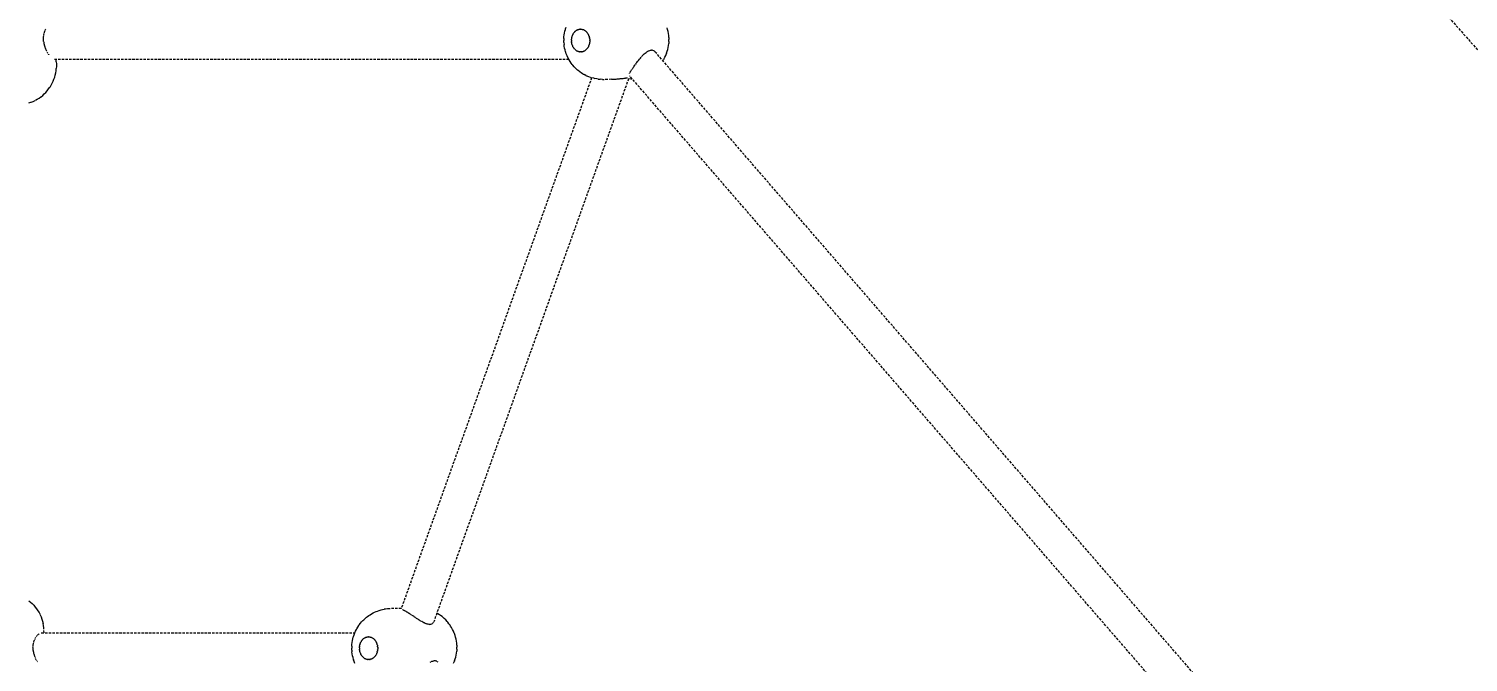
# Model space of a CAD drawing. Header units: millimetres. Extents: x -4710 to 4801, y -2494 to 3533.
# Drawn here: x -720 to 19, y 1301 to 1626 of the extents above; entities that cross this region are included whole.
import ezdxf

# ---------------------------------------------------------------- set-up
doc = ezdxf.new("R2010")
doc.units = ezdxf.units.MM
doc.linetypes.add('HIDDEN', pattern=[1.905, 1.27, -0.635])
for name, color, linetype in [('DIKOM_ОБЪЕКТ', 7, 'Continuous'), ('DIKOM_РАЗМЕР_ЗОНА', 7, 'Continuous'), ('DIKOM_РАЗМЕР_ОБЪЕКТА', 7, 'Continuous')]:
    doc.layers.add(name, color=color, linetype=linetype)
doc.styles.add('style1', font='arialbd.ttf', dxfattribs={"width": 0.8})
doc.dimstyles.new('1-50', dxfattribs={"dimtxt": 300, "dimasz": 200, "dimexe": 100, "dimexo": 0, "dimgap": 100, "dimtad": 1, "dimtxsty": 'style1', "dimcen": 200, "dimclrd": 7, "dimclre": 7, "dimclrt": 7, "dimadec": 1, "dimazin": 2, "dimtfac": 1, "dimtmove": 0, "dimatfit": 2, "dimfxl": 0, "dimlwd": 25, "dimlwe": 18, "dimarcsym": 0})

# ---------------------------------------------------------------- blocks, each defined once
blk = doc.blocks.new('*D1')
at = {"layer": 'Defpoints', "color": 0, "transparency": 16777216}
for p in [(-701.85, 2135.95), (-2165.86, -628.42), (-722.47, -628.42)]:
    blk.add_point(p, dxfattribs=at)
at = {"layer": 'DIKOM_РАЗМЕР_ОБЪЕКТА', "color": 7, "lineweight": 18, "transparency": 16777216}
for p, q in [((-701.85, 2135.95), (-2265.86, 2135.95)), ((-722.47, -628.42), (-2265.86, -628.42))]:
    blk.add_line(p, q, dxfattribs=at)
at = {"layer": 'DIKOM_РАЗМЕР_ОБЪЕКТА', "color": 7, "lineweight": 25, "transparency": 16777216}
blk.add_line((-2165.86, 1935.95), (-2165.86, -428.42), dxfattribs=at)
at = {"layer": 'DIKOM_РАЗМЕР_ОБЪЕКТА', "color": 7, "transparency": 16777216}
for points in [[(-2199.2, 1935.95), (-2132.53, 1935.95), (-2165.86, 2135.95)], [(-2199.2, -428.42), (-2132.53, -428.42), (-2165.86, -628.42)]]:
    blk.add_solid(points, dxfattribs=at)
at = {"layer": 'DIKOM_РАЗМЕР_ОБЪЕКТА', "color": 7, "transparency": 16777216, "insert": (-2419.04, 753.76), "char_height": 300, "attachment_point": 5, "rotation": 90, "style": 'style1'}
blk.add_mtext('{\\fArial|b0|i0|c204|p34;2750}', dxfattribs=at)
blk = doc.blocks.new('*D3')
at = {"layer": 'Defpoints', "color": 0, "transparency": 16777216}
for p in [(-715.82, 3533.12), (-4259.83, -2026.25), (-715.82, -2026.25)]:
    blk.add_point(p, dxfattribs=at)
at = {"layer": 'DIKOM_РАЗМЕР_ЗОНА', "color": 7, "lineweight": 18, "transparency": 16777216}
for p, q in [((-715.82, 3533.12), (-4359.83, 3533.12)), ((-715.82, -2026.25), (-4359.83, -2026.25))]:
    blk.add_line(p, q, dxfattribs=at)
at = {"layer": 'DIKOM_РАЗМЕР_ЗОНА', "color": 7, "lineweight": 25, "transparency": 16777216}
blk.add_line((-4259.83, 3333.12), (-4259.83, -1826.25), dxfattribs=at)
at = {"layer": 'DIKOM_РАЗМЕР_ЗОНА', "color": 7, "transparency": 16777216}
for points in [[(-4293.16, 3333.12), (-4226.49, 3333.12), (-4259.83, 3533.12)], [(-4293.16, -1826.25), (-4226.49, -1826.25), (-4259.83, -2026.25)]]:
    blk.add_solid(points, dxfattribs=at)
at = {"layer": 'DIKOM_РАЗМЕР_ЗОНА', "color": 7, "transparency": 16777216, "insert": (-4513, 975.17), "char_height": 300, "attachment_point": 5, "rotation": 90, "style": 'style1'}
blk.add_mtext('{\\fArial|b0|i0|c204|p34;5560}', dxfattribs=at)

msp = doc.modelspace()

# ---------------------------------------------------------------- linework, layer by layer
at = {"layer": 'DIKOM_ОБЪЕКТ', "color": 7, "linetype": 'HIDDEN', "lineweight": 15}
for p, q in [((-8.591, 1651.474), (28.007, 1610.224)), ((-711.225, 1625.304), (-711.082, 1625.574)), ((-444.375, 1625.391), (-444.307, 1625.636)), ((-444.307, 1625.636), (-444.002, 1626.576)), ((-391.881, 1625.269), (-392.169, 1626.237)), ((-712.252, 1620.631), (-712.235, 1621.023)), ((-712.245, 1620.266), (-712.252, 1620.631)), ((-712.236, 1619.862), (-712.245, 1620.266)), ((-712.206, 1619.487), (-712.236, 1619.862)), ((-712.235, 1621.023), (-712.219, 1621.378)), ((-712.219, 1621.378), (-712.178, 1621.758)), ((-712.177, 1619.133), (-712.206, 1619.487)), ((-712.178, 1621.758), (-712.139, 1622.101)), ((-712.172, 1619.074), (-712.138, 1618.819)), ((-712.138, 1618.819), (-712.103, 1618.552)), ((-712.125, 1622.183), (-712.079, 1622.468)), ((-712.096, 1618.508), (-712.059, 1618.291)), ((-712.079, 1622.468), (-712.026, 1622.798)), ((-712.059, 1618.291), (-712.016, 1618.046)), ((-712.026, 1622.798), (-711.946, 1623.154)), ((-711.932, 1623.218), (-711.874, 1623.475)), ((-711.874, 1623.475), (-711.773, 1623.817)), ((-711.773, 1623.817), (-711.682, 1624.125)), ((-711.682, 1624.125), (-711.588, 1624.375)), ((-711.564, 1624.448), (-711.465, 1624.738)), ((-711.339, 1625.036), (-711.225, 1625.304)), ((-445.156, 1620.634), (-445.172, 1619.658)), ((-445.14, 1618.683), (-445.172, 1619.658)), ((-445.156, 1620.634), (-445.093, 1621.606)), ((-445.14, 1618.683), (-445.062, 1617.711)), ((-445.093, 1621.606), (-444.983, 1622.572)), ((-444.983, 1622.572), (-444.826, 1623.526)), ((-444.826, 1623.526), (-444.623, 1624.467)), ((-444.623, 1624.467), (-444.375, 1625.391)), ((-441.227, 1619.87), (-441.23, 1619.616)), ((-441.23, 1619.616), (-441.223, 1619.362)), ((-441.227, 1619.87), (-441.216, 1620.124)), ((-441.223, 1619.362), (-441.208, 1619.108)), ((-441.216, 1620.124), (-441.196, 1620.377)), ((-441.184, 1618.855), (-441.208, 1619.108)), ((-441.167, 1620.628), (-441.196, 1620.377)), ((-441.184, 1618.855), (-441.151, 1618.604)), ((-441.167, 1620.628), (-441.129, 1620.878)), ((-441.109, 1618.354), (-441.151, 1618.604)), ((-441.129, 1620.878), (-441.083, 1621.126)), ((-441.059, 1618.107), (-441.109, 1618.354)), ((-441.083, 1621.126), (-441.028, 1621.37)), ((-440.964, 1621.612), (-441.028, 1621.37)), ((-440.964, 1621.612), (-440.892, 1621.85)), ((-440.892, 1621.85), (-440.812, 1622.083)), ((-440.723, 1622.312), (-440.812, 1622.083)), ((-440.723, 1622.312), (-440.627, 1622.536)), ((-440.627, 1622.536), (-440.523, 1622.754)), ((-440.523, 1622.754), (-440.411, 1622.967)), ((-440.292, 1623.173), (-440.411, 1622.967)), ((-440.292, 1623.173), (-440.166, 1623.373)), ((-440.166, 1623.373), (-440.032, 1623.564)), ((-439.892, 1623.75), (-440.032, 1623.564)), ((-439.892, 1623.75), (-439.746, 1623.926)), ((-439.746, 1623.926), (-439.594, 1624.095)), ((-439.594, 1624.095), (-439.436, 1624.255)), ((-439.272, 1624.407), (-439.436, 1624.255)), ((-439.272, 1624.407), (-439.103, 1624.549)), ((-439.103, 1624.549), (-438.929, 1624.683)), ((-438.929, 1624.683), (-438.75, 1624.806)), ((-438.567, 1624.921), (-438.75, 1624.806)), ((-438.567, 1624.921), (-438.38, 1625.024)), ((-438.38, 1625.024), (-438.19, 1625.117)), ((-437.997, 1625.199), (-438.19, 1625.117)), ((-437.997, 1625.199), (-437.801, 1625.272)), ((-437.801, 1625.272), (-437.603, 1625.333)), ((-437.603, 1625.333), (-437.403, 1625.384)), ((-437.201, 1625.423), (-437.403, 1625.384)), ((-437.201, 1625.423), (-436.998, 1625.452)), ((-436.998, 1625.452), (-436.794, 1625.469)), ((-436.589, 1625.475), (-436.794, 1625.469)), ((-436.589, 1625.475), (-436.385, 1625.47)), ((-436.385, 1625.47), (-436.18, 1625.454)), ((-436.18, 1625.454), (-435.977, 1625.427)), ((-435.774, 1625.389), (-435.977, 1625.427)), ((-435.774, 1625.389), (-435.574, 1625.34)), ((-435.574, 1625.34), (-435.374, 1625.28)), ((-435.374, 1625.28), (-435.178, 1625.21)), ((-434.983, 1625.128), (-435.178, 1625.21)), ((-434.983, 1625.128), (-434.792, 1625.037)), ((-434.792, 1625.037), (-434.603, 1624.934)), ((-434.418, 1624.822), (-434.603, 1624.934)), ((-434.418, 1624.822), (-434.237, 1624.699)), ((-434.237, 1624.699), (-434.061, 1624.567)), ((-434.061, 1624.567), (-433.889, 1624.426)), ((-433.723, 1624.276), (-433.889, 1624.426)), ((-433.723, 1624.276), (-433.563, 1624.116)), ((-433.563, 1624.116), (-433.408, 1623.949)), ((-433.408, 1623.949), (-433.259, 1623.773)), ((-433.116, 1623.589), (-433.259, 1623.773)), ((-433.116, 1623.589), (-432.979, 1623.398)), ((-432.979, 1623.398), (-432.85, 1623.199)), ((-432.727, 1622.994), (-432.85, 1623.199)), ((-432.727, 1622.994), (-432.612, 1622.782)), ((-432.612, 1622.782), (-432.504, 1622.565)), ((-432.504, 1622.565), (-432.404, 1622.341)), ((-432.312, 1622.113), (-432.404, 1622.341)), ((-432.312, 1622.113), (-432.228, 1621.88)), ((-432.228, 1621.88), (-432.152, 1621.643)), ((-432.085, 1621.402), (-432.152, 1621.643)), ((-432.085, 1621.402), (-432.026, 1621.158)), ((-432.001, 1618.139), (-432.057, 1617.894)), ((-432.026, 1621.158), (-431.975, 1620.91)), ((-431.955, 1618.387), (-432.001, 1618.139)), ((-431.975, 1620.91), (-431.934, 1620.661)), ((-431.917, 1618.636), (-431.955, 1618.387)), ((-431.901, 1620.409), (-431.934, 1620.661)), ((-431.917, 1618.636), (-431.888, 1618.888)), ((-431.901, 1620.409), (-431.876, 1620.157)), ((-431.868, 1619.141), (-431.888, 1618.888)), ((-431.876, 1620.157), (-431.861, 1619.903)), ((-431.856, 1619.395), (-431.868, 1619.141)), ((-431.854, 1619.649), (-431.861, 1619.903)), ((-431.854, 1619.649), (-431.856, 1619.395)), ((-391.642, 1624.28), (-391.881, 1625.269)), ((-391.454, 1623.274), (-391.642, 1624.28)), ((-391.316, 1622.257), (-391.454, 1623.274)), ((-391.404, 1617.126), (-391.283, 1618.144)), ((-391.23, 1621.231), (-391.316, 1622.257)), ((-391.214, 1619.171), (-391.283, 1618.144)), ((-391.23, 1621.231), (-391.196, 1620.201)), ((-391.214, 1619.171), (-391.196, 1620.201)), ((-712.017, 1618.046), (-711.963, 1617.793)), ((-711.963, 1617.793), (-711.912, 1617.557)), ((-711.912, 1617.557), (-711.851, 1617.31)), ((-711.851, 1617.31), (-711.792, 1617.082)), ((-711.792, 1617.082), (-711.722, 1616.843)), ((-711.722, 1616.843), (-711.657, 1616.623)), ((-711.657, 1616.623), (-711.58, 1616.389)), ((-711.574, 1616.373), (-711.512, 1616.179)), ((-711.512, 1616.179), (-711.433, 1615.951)), ((-711.433, 1615.951), (-711.361, 1615.75)), ((-711.361, 1615.75), (-711.276, 1615.528)), ((-711.276, 1615.528), (-711.199, 1615.333)), ((-711.199, 1615.333), (-711.107, 1615.118)), ((-711.107, 1615.118), (-711.025, 1614.929)), ((-711.025, 1614.929), (-710.926, 1614.72)), ((-710.926, 1614.72), (-710.838, 1614.536)), ((-710.732, 1614.331), (-710.639, 1614.152)), ((-710.441, 1613.778), (-710.331, 1613.585)), ((-710.234, 1613.416), (-710.119, 1613.231)), ((-709.788, 1612.737), (-709.67, 1612.565)), ((-709.566, 1612.415), (-709.443, 1612.249)), ((-444.936, 1616.746), (-445.062, 1617.711)), ((-444.764, 1615.793), (-444.936, 1616.746)), ((-444.546, 1614.853), (-444.764, 1615.793)), ((-444.283, 1613.932), (-444.546, 1614.853)), ((-444.283, 1613.932), (-444.211, 1613.701)), ((-443.892, 1612.764), (-444.211, 1613.701)), ((-443.528, 1611.851), (-443.892, 1612.764)), ((-443.12, 1610.967), (-443.528, 1611.851)), ((-442.67, 1610.115), (-443.12, 1610.967)), ((-441, 1617.863), (-441.059, 1618.107)), ((-441, 1617.863), (-440.932, 1617.622)), ((-440.856, 1617.385), (-440.932, 1617.622)), ((-440.772, 1617.152), (-440.856, 1617.385)), ((-440.772, 1617.152), (-440.68, 1616.924)), ((-440.58, 1616.7), (-440.68, 1616.924)), ((-440.472, 1616.483), (-440.58, 1616.7)), ((-440.357, 1616.272), (-440.472, 1616.483)), ((-440.357, 1616.272), (-440.234, 1616.066)), ((-440.105, 1615.867), (-440.234, 1616.066)), ((-439.969, 1615.676), (-440.105, 1615.867)), ((-439.969, 1615.676), (-439.825, 1615.492)), ((-439.676, 1615.316), (-439.825, 1615.492)), ((-439.522, 1615.148), (-439.676, 1615.316)), ((-439.361, 1614.989), (-439.522, 1615.148)), ((-439.361, 1614.989), (-439.195, 1614.839)), ((-439.023, 1614.697), (-439.195, 1614.839)), ((-438.847, 1614.566), (-439.023, 1614.697)), ((-438.666, 1614.443), (-438.847, 1614.566)), ((-438.666, 1614.443), (-438.481, 1614.33)), ((-438.292, 1614.228), (-438.481, 1614.33)), ((-438.101, 1614.136), (-438.292, 1614.228)), ((-438.101, 1614.136), (-437.907, 1614.055)), ((-437.71, 1613.984), (-437.907, 1614.055)), ((-437.511, 1613.925), (-437.71, 1613.984)), ((-437.31, 1613.876), (-437.511, 1613.925)), ((-437.31, 1613.876), (-437.107, 1613.838)), ((-436.904, 1613.811), (-437.107, 1613.838)), ((-436.699, 1613.795), (-436.904, 1613.811)), ((-436.495, 1613.79), (-436.699, 1613.795)), ((-436.495, 1613.79), (-436.29, 1613.796)), ((-436.086, 1613.813), (-436.29, 1613.796)), ((-435.883, 1613.842), (-436.086, 1613.813)), ((-435.883, 1613.842), (-435.681, 1613.881)), ((-435.481, 1613.932), (-435.681, 1613.881)), ((-435.283, 1613.993), (-435.481, 1613.932)), ((-435.087, 1614.065), (-435.283, 1613.993)), ((-435.087, 1614.065), (-434.894, 1614.148)), ((-434.704, 1614.241), (-434.894, 1614.148)), ((-434.517, 1614.344), (-434.704, 1614.241)), ((-434.517, 1614.344), (-434.334, 1614.458)), ((-434.155, 1614.583), (-434.334, 1614.458)), ((-433.981, 1614.716), (-434.155, 1614.583)), ((-433.812, 1614.858), (-433.981, 1614.716)), ((-433.812, 1614.858), (-433.648, 1615.01)), ((-433.49, 1615.17), (-433.648, 1615.01)), ((-433.338, 1615.338), (-433.49, 1615.17)), ((-433.192, 1615.515), (-433.338, 1615.338)), ((-433.192, 1615.515), (-433.052, 1615.7)), ((-432.919, 1615.892), (-433.052, 1615.7)), ((-432.792, 1616.092), (-432.919, 1615.892)), ((-432.792, 1616.092), (-432.673, 1616.298)), ((-432.562, 1616.51), (-432.673, 1616.298)), ((-432.457, 1616.729), (-432.562, 1616.51)), ((-432.361, 1616.953), (-432.457, 1616.729)), ((-432.361, 1616.953), (-432.272, 1617.182)), ((-432.192, 1617.416), (-432.272, 1617.182)), ((-432.12, 1617.653), (-432.192, 1617.416)), ((-432.12, 1617.653), (-432.057, 1617.894)), ((-405.868, 1610.636), (-405.487, 1611.071)), ((-405.373, 1611.213), (-405.148, 1611.47)), ((-405.148, 1611.47), (-404.891, 1611.763)), ((-404.882, 1611.771), (-404.534, 1612.127)), ((-404.534, 1612.127), (-404.398, 1612.281)), ((-404.39, 1612.288), (-404.082, 1612.592)), ((-404.082, 1612.592), (-403.914, 1612.758)), ((-403.906, 1612.765), (-403.426, 1613.185)), ((-403.391, 1613.213), (-402.95, 1613.577)), ((-402.943, 1613.582), (-402.665, 1613.778)), ((-402.665, 1613.778), (-402.476, 1613.911)), ((-402.469, 1613.915), (-402.005, 1614.184)), ((-401.998, 1614.187), (-401.682, 1614.33)), ((-401.538, 1614.398), (-401.095, 1614.552)), ((-401.089, 1614.553), (-400.656, 1614.645)), ((-400.651, 1614.645), (-400.229, 1614.674)), ((-399.816, 1614.643), (-400.224, 1614.674)), ((-399.423, 1614.551), (-399.811, 1614.641)), ((-399.046, 1614.398), (-399.422, 1614.55)), ((-398.687, 1614.192), (-399.002, 1614.374)), ((-398.351, 1613.929), (-398.641, 1614.157)), ((-398.038, 1613.607), (-398.345, 1613.924)), ((19.047, 1132.001), (-398.033, 1613.602)), ((-393.783, 1610.172), (-393.307, 1611.058)), ((-393.307, 1611.058), (-392.877, 1611.981)), ((-392.877, 1611.981), (-392.495, 1612.936)), ((-392.393, 1613.211), (-392.495, 1612.936)), ((-392.393, 1613.211), (-392.072, 1614.158)), ((-392.072, 1614.158), (-391.8, 1615.129)), ((-391.8, 1615.129), (-391.577, 1616.119)), ((-391.577, 1616.119), (-391.404, 1617.126)), ((-706.698, 1610.073), (-442.646, 1610.073)), ((-705.975, 1603.053), (-705.797, 1604.165)), ((-705.708, 1608.696), (-705.838, 1610.073)), ((-705.797, 1604.165), (-705.682, 1605.285)), ((-705.708, 1608.696), (-705.645, 1607.638)), ((-705.63, 1606.409), (-705.682, 1605.285)), ((-705.641, 1607.536), (-705.63, 1606.409)), ((-442.67, 1610.115), (-442.478, 1609.775)), ((-441.97, 1608.929), (-442.478, 1609.775)), ((-441.422, 1608.121), (-441.97, 1608.929)), ((-440.837, 1607.356), (-441.422, 1608.121)), ((-440.837, 1607.356), (-440.534, 1606.974)), ((-439.893, 1606.231), (-440.534, 1606.974)), ((-439.217, 1605.537), (-439.893, 1606.231)), ((-439.217, 1605.537), (-438.826, 1605.159)), ((-438.099, 1604.499), (-438.826, 1605.159)), ((-437.342, 1603.896), (-438.099, 1604.499)), ((-437.342, 1603.896), (-436.869, 1603.537)), ((-436.066, 1602.979), (-436.869, 1603.537)), ((-411.158, 1603.314), (-411.041, 1603.529)), ((-411.039, 1603.535), (-410.899, 1603.766)), ((-410.897, 1603.77), (-410.755, 1603.986)), ((-410.74, 1604.013), (-410.619, 1604.209)), ((-410.577, 1604.276), (-410.399, 1604.542)), ((-410.396, 1604.547), (-410.276, 1604.713)), ((-410.128, 1604.94), (-409.998, 1605.135)), ((-409.993, 1605.141), (-409.768, 1605.455)), ((-409.742, 1605.49), (-409.583, 1605.725)), ((-409.525, 1605.81), (-409.27, 1606.164)), ((-409.153, 1606.315), (-408.994, 1606.55)), ((-408.981, 1606.567), (-408.691, 1606.965)), ((-408.68, 1606.98), (-408.518, 1607.187)), ((-408.518, 1607.187), (-408.334, 1607.449)), ((-408.23, 1607.598), (-407.844, 1608.101)), ((-407.768, 1608.212), (-407.637, 1608.385)), ((-407.637, 1608.385), (-407.313, 1608.817)), ((-407.303, 1608.83), (-407.118, 1609.055)), ((-407.118, 1609.055), (-406.887, 1609.368)), ((-406.832, 1609.441), (-406.359, 1610.025)), ((-406.341, 1610.046), (-406.06, 1610.397)), ((-406.06, 1610.397), (-405.877, 1610.625)), ((-394.309, 1609.302), (-393.988, 1609.826)), ((-393.783, 1610.172), (-393.988, 1609.826)), ((-708.912, 1595.795), (-708.32, 1596.753)), ((-708.32, 1596.753), (-707.784, 1597.743)), ((-707.784, 1597.743), (-707.303, 1598.76)), ((-707.303, 1598.76), (-706.881, 1599.804)), ((-706.881, 1599.804), (-706.518, 1600.869)), ((-706.518, 1600.869), (-706.216, 1601.954)), ((-706.216, 1601.954), (-705.975, 1603.053)), ((-430.878, 1600.562), (-528.653, 1327.997)), ((-411.939, 1600.056), (-511.94, 1321.278)), ((-435.237, 1602.481), (-436.066, 1602.979)), ((-435.237, 1602.481), (-434.693, 1602.157)), ((-433.826, 1601.714), (-434.693, 1602.157)), ((-433.826, 1601.714), (-433.236, 1601.443)), ((-432.336, 1601.06), (-433.236, 1601.443)), ((-431.419, 1600.745), (-432.336, 1601.06)), ((-431.419, 1600.745), (-430.779, 1600.528)), ((-429.838, 1600.279), (-430.779, 1600.528)), ((-429.838, 1600.279), (-429.171, 1600.124)), ((-428.212, 1599.946), (-429.171, 1600.124)), ((-427.526, 1599.856), (-428.212, 1599.946)), ((-427.526, 1599.856), (-426.555, 1599.75)), ((-425.346, 1599.7), (-426.555, 1599.75)), ((-425.346, 1599.7), (-424.424, 1599.704)), ((-420.689, 1599.765), (-424.424, 1599.704)), ((-420.689, 1599.765), (-420.273, 1599.787)), ((-420.224, 1599.789), (-419.76, 1599.813)), ((-419.736, 1599.815), (-419.272, 1599.838)), ((-419.152, 1599.844), (-418.799, 1599.875)), ((-418.596, 1599.892), (-418.31, 1599.917)), ((-418.31, 1599.917), (-417.844, 1599.956)), ((-417.827, 1599.957), (-417.389, 1599.991)), ((-417.349, 1599.996), (-416.886, 1600.046)), ((-416.886, 1600.047), (-416.546, 1600.081)), ((-416.414, 1600.095), (-415.96, 1600.138)), ((-415.95, 1600.139), (-415.509, 1600.178)), ((-415.509, 1600.177), (-415.083, 1600.211)), ((-415.033, 1600.214), (-414.666, 1600.247)), ((-414.66, 1600.248), (-414.273, 1600.276)), ((-414.273, 1600.276), (-413.911, 1600.296)), ((-413.906, 1600.296), (-413.569, 1600.308)), ((-413.256, 1600.311), (-413.565, 1600.308)), ((-412.973, 1600.306), (-413.252, 1600.311)), ((-412.719, 1600.29), (-412.969, 1600.305)), ((-412.507, 1600.265), (-412.719, 1600.29)), ((-410.694, 1599.927), (-411.992, 1599.906)), ((-411.46, 1602.697), (-411.385, 1602.889)), ((-1.022, 1127.677), (-411.422, 1601.572)), ((-411.286, 1603.093), (-411.167, 1603.299)), ((-410.694, 1599.927), (-410.032, 1599.968)), ((-717.517, 1588.452), (-716.528, 1588.929)), ((-716.439, 1588.976), (-715.467, 1589.516)), ((-715.467, 1589.516), (-714.528, 1590.11)), ((-714.528, 1590.11), (-713.624, 1590.756)), ((-713.542, 1590.818), (-712.668, 1591.521)), ((-712.668, 1591.521), (-711.837, 1592.272)), ((-711.837, 1592.272), (-711.048, 1593.069)), ((-711.048, 1593.069), (-710.306, 1593.909)), ((-710.306, 1593.909), (-709.614, 1594.79)), ((-709.614, 1594.79), (-708.971, 1595.709)), ((-719.724, 1587.615), (-718.723, 1587.96)), ((-718.617, 1587.998), (-717.619, 1588.409)), ((-719.796, 1332.104), (-718.899, 1331.365)), ((-718.899, 1331.365), (-718.046, 1330.574)), ((-718.046, 1330.574), (-717.241, 1329.735)), ((-717.241, 1329.735), (-716.486, 1328.851)), ((-716.486, 1328.851), (-715.784, 1327.924)), ((-715.784, 1327.924), (-715.137, 1326.957)), ((-715.137, 1326.957), (-714.548, 1325.955)), ((-714.548, 1325.955), (-714.018, 1324.92)), ((-713.978, 1324.83), (-713.508, 1323.763)), ((-713.508, 1323.763), (-713.102, 1322.672)), ((-713.102, 1322.672), (-712.759, 1321.558)), ((-547.901, 1322.317), (-547.185, 1322.981)), ((-547.185, 1322.981), (-546.437, 1323.59)), ((-546.437, 1323.59), (-545.97, 1323.969)), ((-545.97, 1323.969), (-545.176, 1324.533)), ((-545.176, 1324.533), (-544.653, 1324.868)), ((-544.653, 1324.868), (-543.817, 1325.381)), ((-543.817, 1325.381), (-542.957, 1325.829)), ((-542.957, 1325.829), (-542.372, 1326.122)), ((-542.372, 1326.122), (-541.478, 1326.512)), ((-541.478, 1326.512), (-540.853, 1326.747)), ((-540.853, 1326.747), (-539.93, 1327.072)), ((-539.93, 1327.072), (-538.993, 1327.327)), ((-538.993, 1327.327), (-538.328, 1327.504)), ((-538.328, 1327.504), (-537.372, 1327.689)), ((-536.688, 1327.801), (-537.372, 1327.689)), ((-535.719, 1327.914), (-536.688, 1327.801)), ((-534.511, 1327.99), (-535.719, 1327.914)), ((-528.621, 1328.086), (-534.511, 1327.99)), ((-527.813, 1327.432), (-528.064, 1327.564)), ((-527.451, 1327.229), (-527.723, 1327.388)), ((-527.22, 1327.109), (-527.428, 1327.217)), ((-526.638, 1326.775), (-527.046, 1327.009)), ((-526.161, 1326.495), (-526.452, 1326.677)), ((-525.795, 1326.283), (-526.127, 1326.474)), ((-525.107, 1325.856), (-525.622, 1326.176)), ((-524.521, 1325.485), (-524.884, 1325.726)), ((-524.117, 1325.233), (-524.499, 1325.469)), ((-523.315, 1324.702), (-523.891, 1325.083)), ((-522.699, 1324.292), (-523.067, 1324.548)), ((-522.222, 1323.979), (-522.654, 1324.261)), ((-521.394, 1323.417), (-522.005, 1323.834)), ((-521.186, 1323.284), (-521.373, 1323.403)), ((-520.991, 1323.16), (-521.186, 1323.284)), ((-520.753, 1322.991), (-520.991, 1323.16)), ((-520.092, 1322.555), (-520.714, 1322.965)), ((-509.837, 1325.371), (-510.365, 1325.671)), ((-508.98, 1324.832), (-509.837, 1325.371)), ((-508.503, 1324.488), (-508.98, 1324.832)), ((-507.691, 1323.896), (-508.503, 1324.488)), ((-506.911, 1323.242), (-507.691, 1323.896)), ((-506.51, 1322.878), (-506.911, 1323.242)), ((-505.783, 1322.182), (-506.51, 1322.878)), ((-713.373, 1315.555), (-552.491, 1315.555)), ((-712.759, 1321.558), (-712.482, 1320.427)), ((-712.272, 1319.282), (-712.482, 1320.427)), ((-712.128, 1318.109), (-712.272, 1319.282)), ((-711.887, 1315.555), (-712.128, 1318.109)), ((-552.845, 1314.631), (-552.495, 1315.546)), ((-552.495, 1315.546), (-552.102, 1316.433)), ((-552.102, 1316.433), (-551.666, 1317.288)), ((-551.666, 1317.288), (-551.479, 1317.644)), ((-551.479, 1317.644), (-550.984, 1318.494)), ((-550.984, 1318.494), (-550.45, 1319.305)), ((-550.45, 1319.305), (-550.171, 1319.681)), ((-550.171, 1319.681), (-549.58, 1320.474)), ((-549.58, 1320.474), (-548.951, 1321.222)), ((-548.951, 1321.222), (-548.286, 1321.92)), ((-548.286, 1321.92), (-547.901, 1322.317)), ((-519.826, 1322.393), (-520.054, 1322.532)), ((-519.435, 1322.131), (-519.825, 1322.393)), ((-518.87, 1321.782), (-519.418, 1322.119)), ((-518.523, 1321.582), (-518.77, 1321.72)), ((-518.172, 1321.364), (-518.523, 1321.582)), ((-517.553, 1321.019), (-518.138, 1321.344)), ((-516.968, 1320.73), (-517.494, 1320.989)), ((-516.387, 1320.458), (-516.933, 1320.712)), ((-515.846, 1320.248), (-516.371, 1320.451)), ((-515.316, 1320.085), (-515.689, 1320.198)), ((-514.83, 1319.98), (-515.302, 1320.081)), ((-514.359, 1319.925), (-514.803, 1319.975)), ((-513.935, 1319.922), (-514.347, 1319.924)), ((-513.923, 1319.922), (-513.546, 1319.969)), ((-513.534, 1319.97), (-513.185, 1320.065)), ((-513.164, 1320.072), (-512.849, 1320.215)), ((-512.84, 1320.221), (-512.56, 1320.413)), ((-512.498, 1320.473), (-512.311, 1320.659)), ((-512.094, 1320.96), (-511.945, 1321.269)), ((-505.091, 1321.432), (-505.783, 1322.182)), ((-504.774, 1321.062), (-505.091, 1321.432)), ((-504.14, 1320.282), (-504.774, 1321.062)), ((-503.547, 1319.454), (-504.14, 1320.282)), ((-503.318, 1319.096), (-503.547, 1319.454)), ((-502.785, 1318.252), (-503.318, 1319.096)), ((-502.295, 1317.369), (-502.785, 1318.252)), ((-501.851, 1316.449), (-502.295, 1317.369)), ((-501.454, 1315.497), (-501.851, 1316.449)), ((-501.347, 1315.237), (-501.454, 1315.497)), ((-501.011, 1314.292), (-501.347, 1315.237)), ((-717.653, 1308.107), (-717.635, 1308.458)), ((-717.648, 1307.7), (-717.653, 1308.107)), ((-717.627, 1308.6), (-717.613, 1308.853)), ((-717.613, 1308.853), (-717.571, 1309.193)), ((-717.572, 1309.193), (-717.523, 1309.576)), ((-717.523, 1309.576), (-717.458, 1309.905)), ((-717.458, 1309.905), (-717.383, 1310.274)), ((-717.299, 1310.594), (-717.209, 1310.952)), ((-717.209, 1310.952), (-717.14, 1311.165)), ((-717.109, 1311.261), (-716.996, 1311.604)), ((-716.996, 1311.604), (-716.877, 1311.896)), ((-716.877, 1311.896), (-716.743, 1312.22)), ((-716.714, 1312.275), (-716.615, 1312.49)), ((-716.474, 1312.789), (-716.332, 1313.033)), ((-716.333, 1313.033), (-716.174, 1313.304)), ((-715.865, 1313.771), (-715.71, 1313.971)), ((-715.71, 1313.971), (-715.538, 1314.19)), ((-715.357, 1314.393), (-715.215, 1314.556)), ((-715.214, 1314.556), (-715.056, 1314.703)), ((-715.056, 1314.703), (-714.884, 1314.861)), ((-714.73, 1314.984), (-714.563, 1315.115)), ((-553.998, 1308.689), (-554.014, 1307.713)), ((-553.998, 1308.689), (-553.935, 1309.661)), ((-553.935, 1309.661), (-553.825, 1310.627)), ((-553.825, 1310.627), (-553.668, 1311.581)), ((-553.668, 1311.581), (-553.465, 1312.522)), ((-553.465, 1312.522), (-553.218, 1313.446)), ((-553.218, 1313.446), (-553.149, 1313.691)), ((-553.149, 1313.691), (-552.845, 1314.631)), ((-550.07, 1307.925), (-550.072, 1307.671)), ((-550.07, 1307.925), (-550.058, 1308.179)), ((-550.058, 1308.179), (-550.038, 1308.432)), ((-550.009, 1308.683), (-550.038, 1308.432)), ((-550.009, 1308.683), (-549.972, 1308.933)), ((-549.972, 1308.933), (-549.925, 1309.18)), ((-549.925, 1309.18), (-549.87, 1309.425)), ((-549.807, 1309.667), (-549.87, 1309.425)), ((-549.807, 1309.667), (-549.734, 1309.905)), ((-549.734, 1309.905), (-549.654, 1310.138)), ((-549.565, 1310.367), (-549.654, 1310.138)), ((-549.565, 1310.367), (-549.469, 1310.591)), ((-549.469, 1310.591), (-549.365, 1310.809)), ((-549.365, 1310.809), (-549.253, 1311.022)), ((-549.134, 1311.228), (-549.253, 1311.022)), ((-549.134, 1311.228), (-549.008, 1311.427)), ((-549.008, 1311.427), (-548.874, 1311.62)), ((-548.734, 1311.805), (-548.874, 1311.62)), ((-548.734, 1311.805), (-548.588, 1311.981)), ((-548.588, 1311.981), (-548.436, 1312.15)), ((-548.436, 1312.15), (-548.278, 1312.31)), ((-548.114, 1312.462), (-548.278, 1312.31)), ((-548.114, 1312.462), (-547.945, 1312.604)), ((-547.945, 1312.604), (-547.771, 1312.738)), ((-547.771, 1312.738), (-547.592, 1312.861)), ((-547.409, 1312.975), (-547.592, 1312.861)), ((-547.409, 1312.975), (-547.222, 1313.079)), ((-547.222, 1313.079), (-547.032, 1313.172)), ((-546.839, 1313.254), (-547.032, 1313.172)), ((-546.839, 1313.254), (-546.643, 1313.327)), ((-546.643, 1313.327), (-546.445, 1313.388)), ((-546.445, 1313.388), (-546.245, 1313.439)), ((-546.043, 1313.478), (-546.245, 1313.439)), ((-546.043, 1313.478), (-545.84, 1313.506)), ((-545.84, 1313.506), (-545.636, 1313.524)), ((-545.431, 1313.53), (-545.636, 1313.524)), ((-545.431, 1313.53), (-545.227, 1313.525)), ((-545.227, 1313.525), (-545.022, 1313.51)), ((-545.022, 1313.51), (-544.819, 1313.482)), ((-544.617, 1313.444), (-544.819, 1313.482)), ((-544.617, 1313.444), (-544.416, 1313.395)), ((-544.416, 1313.395), (-544.217, 1313.335)), ((-544.217, 1313.335), (-544.02, 1313.265)), ((-543.825, 1313.184), (-544.02, 1313.265)), ((-543.825, 1313.184), (-543.634, 1313.092)), ((-543.634, 1313.092), (-543.445, 1312.989)), ((-543.26, 1312.877), (-543.445, 1312.989)), ((-543.26, 1312.877), (-543.08, 1312.754)), ((-543.08, 1312.754), (-542.903, 1312.622)), ((-542.903, 1312.622), (-542.731, 1312.481)), ((-542.565, 1312.331), (-542.731, 1312.481)), ((-542.565, 1312.331), (-542.405, 1312.171)), ((-542.405, 1312.171), (-542.25, 1312.004)), ((-542.25, 1312.004), (-542.101, 1311.828)), ((-541.958, 1311.644), (-542.101, 1311.828)), ((-541.958, 1311.644), (-541.822, 1311.453)), ((-541.822, 1311.453), (-541.692, 1311.254)), ((-541.569, 1311.049), (-541.692, 1311.254)), ((-541.569, 1311.049), (-541.454, 1310.837)), ((-541.454, 1310.837), (-541.346, 1310.62)), ((-541.346, 1310.62), (-541.246, 1310.396)), ((-541.154, 1310.168), (-541.246, 1310.396)), ((-541.154, 1310.168), (-541.07, 1309.935)), ((-541.07, 1309.935), (-540.994, 1309.698)), ((-540.927, 1309.457), (-540.994, 1309.698)), ((-540.927, 1309.457), (-540.868, 1309.213)), ((-540.868, 1309.213), (-540.817, 1308.965)), ((-540.817, 1308.965), (-540.775, 1308.716)), ((-540.742, 1308.464), (-540.775, 1308.716)), ((-540.742, 1308.464), (-540.718, 1308.211)), ((-540.718, 1308.211), (-540.703, 1307.958)), ((-540.696, 1307.703), (-540.703, 1307.958)), ((-500.723, 1313.323), (-501.011, 1314.292)), ((-500.484, 1312.335), (-500.723, 1313.323)), ((-500.296, 1311.329), (-500.484, 1312.335)), ((-500.159, 1310.312), (-500.296, 1311.329)), ((-500.072, 1309.286), (-500.159, 1310.312)), ((-500.072, 1309.286), (-500.038, 1308.256)), ((-500.056, 1307.226), (-500.038, 1308.256)), ((-717.642, 1307.341), (-717.648, 1307.7)), ((-717.612, 1306.974), (-717.642, 1307.341)), ((-717.578, 1306.555), (-717.612, 1306.974)), ((-717.578, 1306.555), (-717.546, 1306.314)), ((-717.546, 1306.314), (-717.51, 1306.045)), ((-717.51, 1306.045), (-717.464, 1305.783)), ((-717.464, 1305.783), (-717.423, 1305.551)), ((-717.423, 1305.551), (-717.374, 1305.326)), ((-717.373, 1305.326), (-717.318, 1305.072)), ((-717.318, 1305.072), (-717.261, 1304.855)), ((-717.261, 1304.855), (-717.196, 1304.609)), ((-717.197, 1304.609), (-717.133, 1304.4)), ((-717.133, 1304.4), (-717.06, 1304.161)), ((-716.991, 1303.961), (-716.911, 1303.729)), ((-716.911, 1303.729), (-716.837, 1303.535)), ((-716.837, 1303.535), (-716.75, 1303.31)), ((-716.75, 1303.31), (-716.67, 1303.123)), ((-716.497, 1302.72), (-716.4, 1302.507)), ((-716.313, 1302.327), (-716.208, 1302.118)), ((-716.116, 1301.943), (-716.004, 1301.737)), ((-715.894, 1301.547), (-715.787, 1301.366)), ((-715.46, 1300.845), (-715.335, 1300.658)), ((-553.983, 1306.738), (-554.014, 1307.713)), ((-553.983, 1306.738), (-553.904, 1305.766)), ((-553.778, 1304.801), (-553.904, 1305.766)), ((-553.606, 1303.848), (-553.778, 1304.801)), ((-553.388, 1302.908), (-553.606, 1303.848)), ((-553.126, 1301.986), (-553.388, 1302.908)), ((-553.126, 1301.986), (-553.054, 1301.756)), ((-552.734, 1300.819), (-553.054, 1301.756)), ((-552.37, 1299.906), (-552.734, 1300.819)), ((-550.072, 1307.671), (-550.065, 1307.417)), ((-550.065, 1307.417), (-550.05, 1307.163)), ((-550.026, 1306.91), (-550.05, 1307.163)), ((-550.026, 1306.91), (-549.993, 1306.659)), ((-549.951, 1306.409), (-549.993, 1306.659)), ((-549.901, 1306.162), (-549.951, 1306.409)), ((-549.842, 1305.918), (-549.901, 1306.162)), ((-549.842, 1305.918), (-549.774, 1305.677)), ((-549.698, 1305.44), (-549.774, 1305.677)), ((-549.614, 1305.207), (-549.698, 1305.44)), ((-549.614, 1305.207), (-549.522, 1304.978)), ((-549.422, 1304.755), (-549.522, 1304.978)), ((-549.314, 1304.538), (-549.422, 1304.755)), ((-549.199, 1304.326), (-549.314, 1304.538)), ((-549.199, 1304.326), (-549.077, 1304.121)), ((-548.947, 1303.922), (-549.077, 1304.121)), ((-548.811, 1303.73), (-548.947, 1303.922)), ((-548.811, 1303.73), (-548.668, 1303.547)), ((-548.519, 1303.371), (-548.668, 1303.547)), ((-548.363, 1303.203), (-548.519, 1303.371)), ((-548.203, 1303.044), (-548.363, 1303.203)), ((-548.203, 1303.044), (-548.037, 1302.894)), ((-547.865, 1302.752), (-548.037, 1302.894)), ((-547.689, 1302.62), (-547.865, 1302.752)), ((-547.508, 1302.498), (-547.689, 1302.62)), ((-547.508, 1302.498), (-547.323, 1302.385)), ((-547.135, 1302.283), (-547.323, 1302.385)), ((-546.943, 1302.191), (-547.135, 1302.283)), ((-546.943, 1302.191), (-546.749, 1302.11)), ((-546.552, 1302.039), (-546.749, 1302.11)), ((-546.353, 1301.98), (-546.552, 1302.039)), ((-546.152, 1301.931), (-546.353, 1301.98)), ((-546.152, 1301.931), (-545.95, 1301.892)), ((-545.746, 1301.866), (-545.95, 1301.892)), ((-545.542, 1301.85), (-545.746, 1301.866)), ((-545.337, 1301.845), (-545.542, 1301.85)), ((-545.337, 1301.845), (-545.133, 1301.851)), ((-544.929, 1301.868), (-545.133, 1301.851)), ((-544.725, 1301.897), (-544.929, 1301.868)), ((-544.725, 1301.897), (-544.523, 1301.936)), ((-544.323, 1301.987), (-544.523, 1301.936)), ((-544.125, 1302.048), (-544.323, 1301.987)), ((-543.929, 1302.12), (-544.125, 1302.048)), ((-543.929, 1302.12), (-543.737, 1302.203)), ((-543.546, 1302.296), (-543.737, 1302.203)), ((-543.36, 1302.399), (-543.546, 1302.296)), ((-543.36, 1302.399), (-543.176, 1302.513)), ((-542.997, 1302.637), (-543.176, 1302.513)), ((-542.823, 1302.771), (-542.997, 1302.637)), ((-542.654, 1302.913), (-542.823, 1302.771)), ((-542.654, 1302.913), (-542.491, 1303.065)), ((-542.333, 1303.225), (-542.491, 1303.065)), ((-542.18, 1303.393), (-542.333, 1303.225)), ((-542.034, 1303.57), (-542.18, 1303.393)), ((-542.034, 1303.57), (-541.894, 1303.755)), ((-541.761, 1303.947), (-541.894, 1303.755)), ((-541.635, 1304.147), (-541.761, 1303.947)), ((-541.635, 1304.147), (-541.515, 1304.353)), ((-541.403, 1304.565), (-541.515, 1304.353)), ((-541.299, 1304.784), (-541.403, 1304.565)), ((-541.203, 1305.008), (-541.299, 1304.784)), ((-541.203, 1305.008), (-541.115, 1305.237)), ((-541.034, 1305.47), (-541.115, 1305.237)), ((-540.962, 1305.708), (-541.034, 1305.47)), ((-540.962, 1305.708), (-540.898, 1305.949)), ((-540.843, 1306.194), (-540.898, 1305.949)), ((-540.797, 1306.442), (-540.843, 1306.194)), ((-540.759, 1306.691), (-540.797, 1306.442)), ((-540.759, 1306.691), (-540.73, 1306.943)), ((-540.71, 1307.196), (-540.73, 1306.943)), ((-540.699, 1307.449), (-540.71, 1307.196)), ((-540.696, 1307.703), (-540.699, 1307.449)), ((-513.698, 1300.575), (-513.352, 1300.764)), ((-513.34, 1300.77), (-512.877, 1300.966)), ((-512.866, 1300.972), (-512.415, 1301.111)), ((-512.404, 1301.114), (-511.968, 1301.197)), ((-511.539, 1301.226), (-511.958, 1301.199)), ((-511.12, 1301.197), (-511.519, 1301.226)), ((-510.727, 1301.11), (-511.111, 1301.196)), ((-510.353, 1300.967), (-510.718, 1301.107)), ((-510.001, 1300.767), (-510.227, 1300.895)), ((-509.673, 1300.511), (-509.993, 1300.761)), ((-501.72, 1300.036), (-501.337, 1300.991)), ((-501.235, 1301.266), (-501.337, 1300.991)), ((-501.235, 1301.266), (-500.914, 1302.213)), ((-500.914, 1302.213), (-500.642, 1303.184)), ((-500.642, 1303.184), (-500.419, 1304.174)), ((-500.419, 1304.174), (-500.247, 1305.181)), ((-500.247, 1305.181), (-500.125, 1306.199)), ((-500.056, 1307.226), (-500.125, 1306.199))]:
    msp.add_line(p, q, dxfattribs=at)

# ---------------------------------------------------------------- dimensions: what is measured, and where the dimension line sits
at = {"layer": 'DIKOM_РАЗМЕР_ЗОНА'}
dim = msp.add_linear_dim(base=(-4259.828, -2026.253), p1=(-715.817, 3533.12), p2=(-715.817, -2026.253), angle=90, text='{\\fArial|b0|i0|c204|p34;5560}', dimstyle='1-50', dxfattribs=at)
dim.commit()
dim.dimension.update_dxf_attribs({"geometry": '*D3', "text_midpoint": (-4259.828, 975.171), "dimtype": 160})
at = {"layer": 'DIKOM_РАЗМЕР_ОБЪЕКТА'}
dim = msp.add_linear_dim(base=(-2165.864, -628.421), p1=(-701.854, 2135.946), p2=(-722.472, -628.421), angle=90, text='{\\fArial|b0|i0|c204|p34;2750}', dimstyle='1-50', dxfattribs=at)
dim.commit()
dim.dimension.update_dxf_attribs({"geometry": '*D1', "text_midpoint": (-2419.036, 753.762)})

doc.saveas('drawing.dxf')
